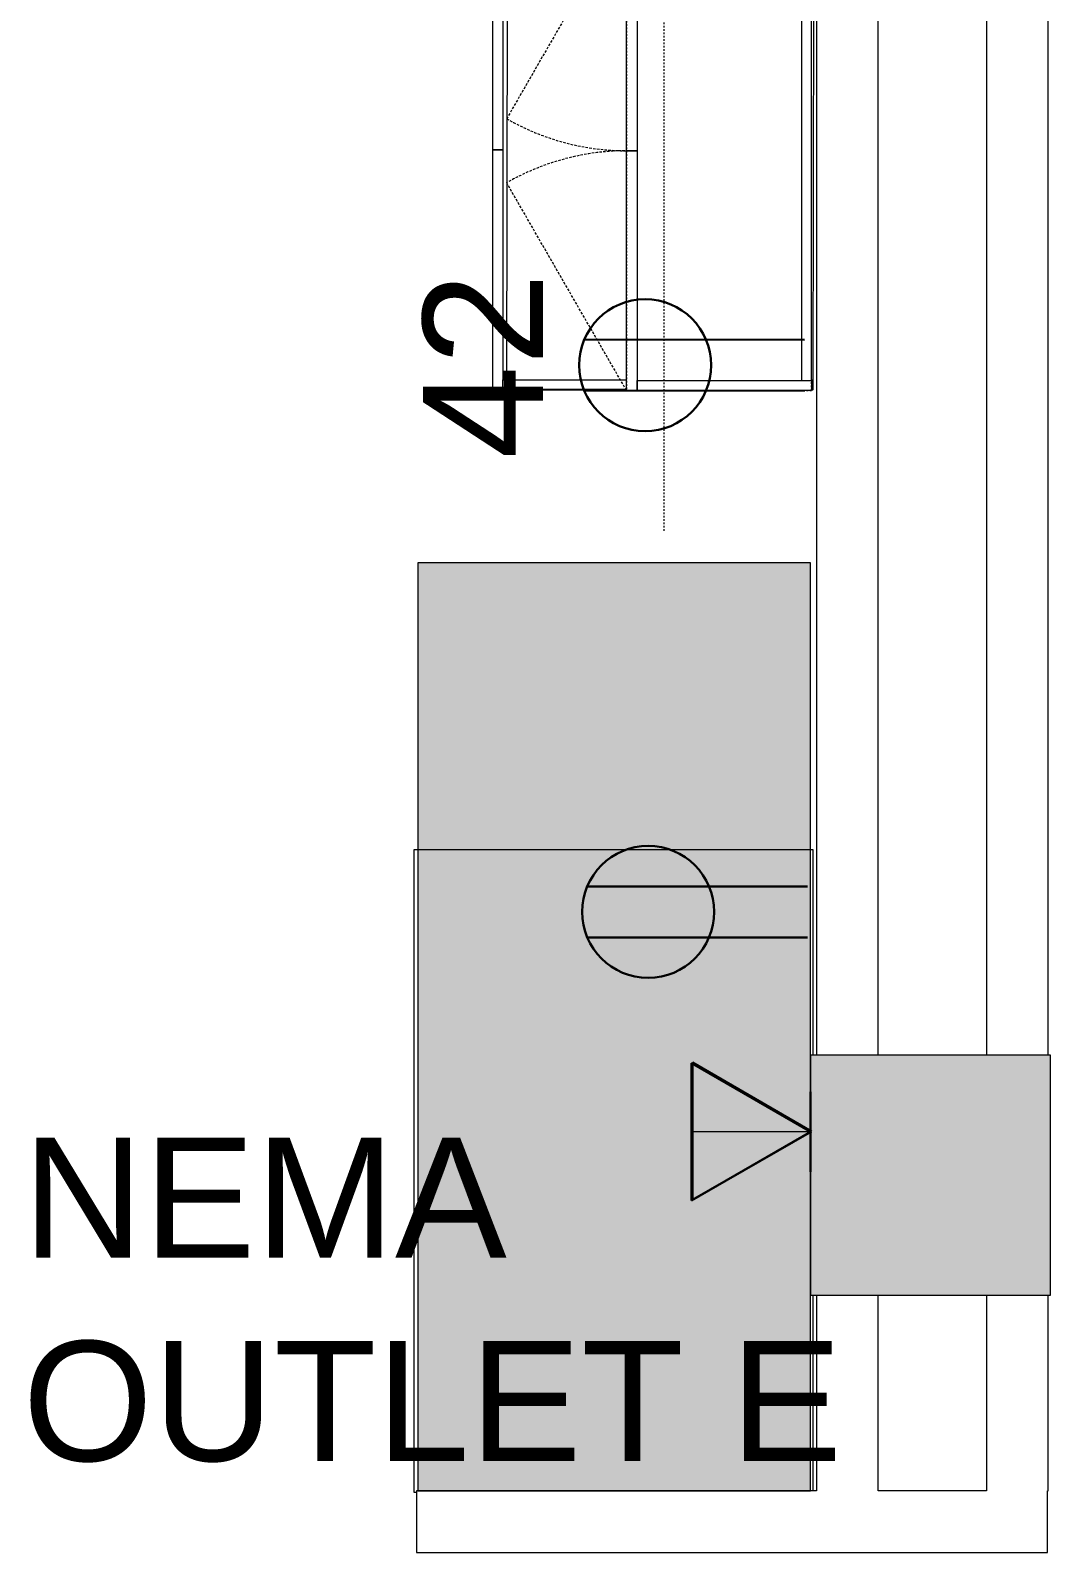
# Model space of a CAD drawing. Header units: inches. Extents: x -326 to 986, y -79 to 1436.
# Drawn here: x -52.1 to 24.4, y 918.2 to 1032.4 of the extents above; entities that cross this region are included whole.
import ezdxf

# ---------------------------------------------------------------- set-up
doc = ezdxf.new("R2010")
doc.units = ezdxf.units.IN
doc.header["$MEASUREMENT"] = 0
doc.linetypes.add('Dash', pattern=[0.25, 0.125, -0.125])
doc.linetypes.add('Hidden', pattern=[0.28125, 0.1875, -0.09375])
for name, color, linetype, lineweight in [('A-ANNO-NOTE', 131, 'Continuous', 13), ('A-DETL', 90, 'Continuous', 9), ('A-DETL-GENF', 92, 'Continuous', 9), ('A-DETL-THIN', 151, 'Continuous', 9), ('A-WALL', 113, 'Continuous', 13), ('G-ANNO-TEXT', 231, 'Continuous', 9), ('Q-CASE', 31, 'Continuous', 9), ('Q-CASE-HDLN', 31, 'Dash', 9), ('Q-SPCQ', 91, 'Continuous', 9), ('S-COLS', 52, 'Continuous', 13)]:
    doc.layers.add(name, color=color, linetype=linetype, lineweight=lineweight)
doc.styles.add('Swis721 Lt BT', font='swissl.ttf', dxfattribs={"height": 9})

# ---------------------------------------------------------------- blocks, each defined once
blk = doc.blocks.new('Concrete-Square-Column - 18 x 18-6977650-Level XX  POWER _ SIGNAL NEW')
at = {"layer": 'S-COLS', "lineweight": 9}
blk.add_hatch(color=7, dxfattribs=at).paths.add_polyline_path([(-3.86, -9), (9, -9), (9, 9), (-9, 9), (-9, -9)], flags=0)
at = {"layer": 'S-COLS', "color": 8, "lineweight": 20}
for p, q in [((9, 9), (-9, 9)), ((-9, 9), (-9, -9)), ((9, -9), (9, 9)), ((-9, -9), (9, -9))]:
    blk.add_line(p, q, dxfattribs=at)
blk = doc.blocks.new('Counter Top - 24_ Depth-8705237-Level XX  POWER _ SIGNAL NEW')
at = {"layer": 'Q-CASE'}
for p, q in [((132.69, 0), (38.62, 0)), ((132.69, -0.13), (132.69, 0)), ((132.69, -23), (132.69, -14)), ((-47.26, -23), (132.69, -23))]:
    blk.add_line(p, q, dxfattribs=at)
blk = doc.blocks.new('CW Cupbd - UB 34_5_h x 24_d - 2 Doors - 1 Shelf-V71-Level XX  POWER _ SIGNAL NEW')
at = {"layer": 'Q-CASE'}
for p, q in [((2, -2.36), (2.75, -2.36)), ((2, -2.47), (2, -2.36)), ((2.75, -2.36), (2.75, -2.47)), ((37.25, -2.36), (38, -2.36)), ((37.25, -2.47), (37.25, -2.36)), ((38, -2.47), (38, -2.36)), ((2, -25.61), (2, -16.34)), ((2.75, -16.34), (2.75, -25.61)), ((37.25, -25.61), (37.25, -16.34)), ((38, -25.61), (38, -16.34)), ((2, -25.61), (2, -26.36)), ((2.75, -25.61), (2, -25.61)), ((2.75, -25.61), (20, -25.61)), ((20, -26.36), (20, -25.61)), ((20, -25.61), (37.25, -25.61)), ((20, -25.61), (20, -26.36)), ((38, -25.61), (37.25, -25.61)), ((38, -26.36), (38, -25.61)), ((20, -26.36), (2, -26.36)), ((38, -26.36), (20, -26.36))]:
    blk.add_line(p, q, dxfattribs=at)
blk = doc.blocks.new('CW Cupbd Ohead - 23_5_h x 13 7_8_d - 2 Doors - 2 SHELVES-8590391-Level XX  POWER _ SIGNAL NEW')
at = {"layer": 'Q-CASE', "linetype": 'Hidden'}
for p, q in [((2, 16.24), (17.58, 25.23)), ((37.98, 16.24), (22.4, 25.23))]:
    blk.add_line(p, q, dxfattribs=at)
at = {"layer": 'Q-CASE'}
for p, q in [((2, 16.24), (19.99, 16.24)), ((2, 16.24), (2, 15.45)), ((19.99, 15.45), (19.99, 16.24)), ((19.99, 16.24), (37.98, 16.24)), ((19.99, 16.24), (19.99, 15.45)), ((37.98, 15.45), (37.98, 16.24)), ((19.99, 15.45), (2, 15.45)), ((2, 15.45), (2.75, 15.45)), ((2, 2.36), (2, 15.45)), ((2.75, 15.45), (2.75, 2.36)), ((37.98, 15.45), (19.99, 15.45)), ((37.23, 15.45), (37.98, 15.45)), ((37.23, 2.36), (37.23, 15.45)), ((37.98, 2.36), (37.98, 15.45)), ((2.75, 2.36), (2, 2.36)), ((37.23, 3.11), (2.75, 3.11)), ((2.75, 2.36), (37.23, 2.36)), ((37.98, 2.36), (37.23, 2.36))]:
    blk.add_line(p, q, dxfattribs=at)
at = {"layer": 'Q-CASE', "linetype": 'Hidden'}
for centre, start, end in [((2, 16.24), 359.5, 30), ((37.98, 16.24), 150, 180.5)]:
    blk.add_arc(centre, 17.99, start, end, dxfattribs=at)
at = {"layer": 'Q-CASE-HDLN'}
for p, q in [((37.98, 16.24), (2, 16.24)), ((2, 16.24), (2, 2.36)), ((37.98, 2.36), (37.98, 16.24)), ((2, 2.36), (37.98, 2.36))]:
    blk.add_line(p, q, dxfattribs=at)
blk = doc.blocks.new('Specialty Equipment 2 - Specialty Equipment 1-8704078-Level XX  POWER _ SIGNAL NEW')
at = {"layer": 'Q-SPCQ'}
for p, q in [((793.91, 20.28), (778.51, 20.28)), ((778.51, 20.28), (778.51, -9.68)), ((826.6, 20.28), (811.91, 20.28)), ((778.51, -9.68), (826.7, -9.68)), ((826.7, -9.68), (826.7, -9.48))]:
    blk.add_line(p, q, dxfattribs=at)

msp = doc.modelspace()

# ---------------------------------------------------------------- hatches: boundary and pattern name
at = {"layer": 'A-ANNO-NOTE', "lineweight": 9}
msp.add_hatch(color=256, dxfattribs=at).paths.add_polyline_path([(-2.47, 949.82), (-2.47, 954.98), (6.46, 949.82)], flags=0)
at = {"layer": 'A-DETL-GENF'}
msp.add_hatch(color=7, dxfattribs=at).paths.add_polyline_path([(-4.82, 922.85), (6.39, 922.85), (6.39, 992.46), (-23.07, 992.46), (-23.07, 922.85)], flags=0)

# ---------------------------------------------------------------- linework, layer by layer
at = {"layer": 'A-ANNO-NOTE', "lineweight": 30}
for p, q in [((5.94, 1009.19), (-10.58, 1009.22)), ((5.94, 1005.36), (-10.59, 1005.39)), ((5.94, 1005.36), (-10.59, 1005.39)), ((6.17, 968.19), (-10.35, 968.19)), ((6.17, 964.36), (-10.35, 964.36)), ((6.17, 964.36), (-10.35, 964.36)), ((6.39, 949.78), (-2.54, 954.94)), ((-2.54, 944.63), (-2.54, 954.94)), ((6.46, 949.82), (-2.47, 954.98)), ((-2.47, 944.67), (-2.47, 954.98)), ((6.39, 952.78), (6.39, 946.78)), ((6.39, 949.78), (-2.54, 944.63)), ((6.46, 949.82), (-2.47, 944.67))]:
    msp.add_line(p, q, dxfattribs=at)
at = {"layer": 'A-ANNO-NOTE', "lineweight": 9}
for p, q in [((-2.47, 954.98), (-2.47, 949.82)), ((6.46, 949.82), (-2.47, 954.98)), ((-2.47, 949.82), (6.46, 949.82))]:
    msp.add_line(p, q, dxfattribs=at)
at = {"layer": 'A-ANNO-NOTE', "lineweight": 30}
for centre in [(-6.02, 1007.29), (-5.79, 966.28)]:
    msp.add_circle(centre, 4.95, dxfattribs=at)
at = {"layer": 'A-DETL', "linetype": 'Dash', "lineweight": 13}
msp.add_line((-4.61, 1190.5), (-4.61, 994.79), dxfattribs=at)
at = {"layer": 'A-DETL-THIN'}
for p, q in [((6.39, 992.46), (-23.07, 992.46)), ((-23.07, 992.46), (-23.07, 922.85)), ((6.39, 922.85), (6.39, 992.46)), ((-23.07, 922.85), (6.39, 922.85))]:
    msp.add_line(p, q, dxfattribs=at)
at = {"layer": 'A-WALL'}
for p, q in [((6.83, 1099.53), (6.83, 955.53)), ((11.45, 955.53), (11.45, 1099.53)), ((19.58, 1099.53), (19.58, 955.53)), ((24.2, 955.53), (24.2, 1099.53)), ((6.83, 937.53), (6.83, 922.85)), ((11.45, 922.85), (11.45, 937.53)), ((19.58, 937.53), (19.58, 922.85)), ((24.2, 922.85), (24.2, 937.53)), ((6.83, 922.85), (-23.17, 922.85)), ((-23.17, 922.85), (-23.17, 918.22)), ((19.58, 922.85), (11.45, 922.85)), ((24.16, 922.85), (24.2, 922.85)), ((24.16, 918.22), (24.16, 922.85)), ((-23.17, 918.22), (24.16, 918.22))]:
    msp.add_line(p, q, dxfattribs=at)

# ---------------------------------------------------------------- block references
at = {"layer": 'Q-CASE'}
for name, p, rotation in [('Counter Top - 24_ Depth-8705237-Level XX  POWER _ SIGNAL NEW', (6.81, 1138.16), 269.9069932019365), ('CW Cupbd - UB 34_5_h x 24_d - 2 Doors - 1 Shelf-V71-Level XX  POWER _ SIGNAL NEW', (8.93, 1043.44), 269.9999999999994), ('CW Cupbd Ohead - 23_5_h x 13 7_8_d - 2 Doors - 2 SHELVES-8590391-Level XX  POWER _ SIGNAL NEW', (8.83, 1003.39), 89.999999999999)]:
    msp.add_blockref(name, p, dxfattribs=dict(at, rotation=rotation))
at = {"layer": 'Q-SPCQ', "rotation": 270.0000000000001}
msp.add_blockref('Specialty Equipment 2 - Specialty Equipment 1-8704078-Level XX  POWER _ SIGNAL NEW', (-13.69, 1749.44), dxfattribs=at)
at = {"layer": 'S-COLS', "lineweight": 9}
msp.add_blockref('Concrete-Square-Column - 18 x 18-6977650-Level XX  POWER _ SIGNAL NEW', (15.39, 946.53), dxfattribs=at)

# ---------------------------------------------------------------- texts
at = {"layer": 'A-ANNO-NOTE', "lineweight": 9, "insert": (-22.68, 1000.27), "char_height": 9, "width": 16.362, "attachment_point": 1, "rotation": 90, "style": 'Swis721 Lt BT'}
msp.add_mtext('42', dxfattribs=at)
at = {"layer": 'G-ANNO-TEXT', "color": 7, "char_height": 9, "attachment_point": 1, "style": 'Swis721 Lt BT'}
for s, insert, width in [('NEMA', (-52.71, 949.34), 42.42), ('OUTLET E', (-52.71, 934.09), 70.296)]:
    msp.add_mtext(s, dxfattribs=dict(at, insert=insert, width=width))

doc.saveas('drawing.dxf')
